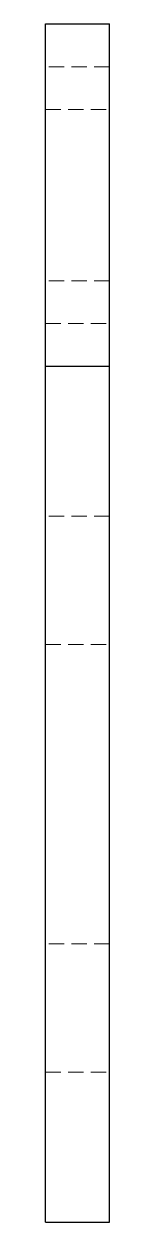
# Model space of a CAD drawing. Header units: millimetres. Extents: x 58 to 226, y 7 to 161.
# Drawn here: x 220.3 to 225.7, y 7 to 107 of the extents above.
import ezdxf

# ---------------------------------------------------------------- set-up
doc = ezdxf.new("R2010")
doc.units = ezdxf.units.MM
doc.linetypes.add('HIDDEN', pattern=[1.905, 1.27, -0.635])

msp = doc.modelspace()

# ---------------------------------------------------------------- linework, layer by layer
at = {"color": 7, "linetype": 'Continuous', "lineweight": 25}
for p, q in [((220.32, 78.43), (220.32, 107)), ((220.32, 107), (225.68, 107)), ((225.68, 78.43), (225.68, 107)), ((220.32, 78.43), (225.68, 78.43)), ((220.32, 7), (220.32, 78.43)), ((225.68, 7), (225.68, 78.43)), ((220.32, 7), (225.68, 7))]:
    msp.add_line(p, q, dxfattribs=at)
at = {"color": 7, "linetype": 'HIDDEN', "lineweight": 18}
for p, q in [((225.68, 103.43), (220.32, 103.43)), ((220.32, 99.86), (225.68, 99.86)), ((225.68, 85.57), (220.32, 85.57)), ((220.32, 82), (225.68, 82)), ((225.68, 65.93), (220.32, 65.93)), ((220.32, 55.21), (225.68, 55.21)), ((225.68, 30.21), (220.32, 30.21)), ((220.32, 19.5), (225.68, 19.5))]:
    msp.add_line(p, q, dxfattribs=at)

doc.saveas('drawing.dxf')
